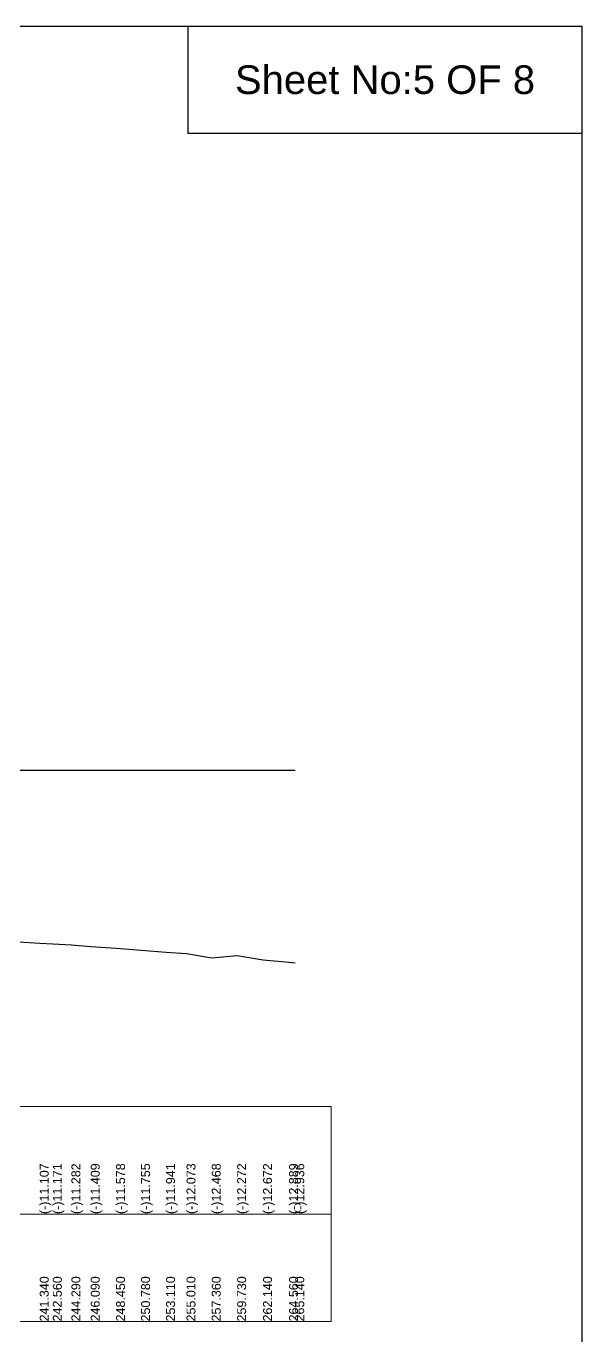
# Model space of a CAD drawing. Header units: inches. Extents: x 89000 to 215021, y -23839 to 0.
# Drawn here: x 158427.2 to 158478.9, y -23725.2 to -23603.4 of the extents above; entities that cross this region are included whole.
import ezdxf

# ---------------------------------------------------------------- set-up
doc = ezdxf.new("R2010")
doc.units = ezdxf.units.IN
doc.header["$LTSCALE"] = 7
doc.header["$MEASUREMENT"] = 0
for name, color, linetype, lineweight in [('Cross section Data Border', 7, 'Continuous', 9), ('Cross Section Labels', 7, 'Continuous', 9), ('Existing_Bed_Level for Xsection', 7, 'Continuous', 25), ('Long Section Labels', 7, 'Continuous', 9)]:
    doc.layers.add(name, color=color, linetype=linetype, lineweight=lineweight)
doc.styles.get("Standard").update_dxf_attribs({"font": 'arial.ttf'})
doc.dimstyles.get("Standard").update_dxf_attribs({"dimtxt": 36, "dimasz": 36, "dimexe": 0.18, "dimexo": 0.0625, "dimgap": 0.09, "dimtad": 0, "dimtih": 1, "dimtoh": 1, "dimdec": 4, "dimzin": 0, "dimdsep": 46, "dimtxsty": 'Standard', "dimcen": 0.09, "dimadec": 0, "dimazin": 0, "dimtfac": 1, "dimtdec": 4, "dimtofl": 0, "dimtmove": 0, "dimatfit": 3, "dimfxl": 1, "dimtolj": 1, "dimtzin": 0, "dimarcsym": 0})

msp = doc.modelspace()

# ---------------------------------------------------------------- linework, layer by layer
for points in [[(158145.89691, -23603.37283), (158478.89691, -23603.37283), (158478.89691, -23838.83713), (158145.89691, -23838.83713)], [(158442.26691, -23603.37283), (158478.89691, -23603.37283), (158478.89691, -23613.36283), (158442.26691, -23613.36283)]]:
    msp.add_lwpolyline(points, close=True)
at = {"layer": 'Cross section Data Border'}
msp.add_lwpolyline([(158157.3888, -23703.86553), (158455.56366, -23703.86553), (158455.56366, -23723.84553), (158157.3888, -23723.84553)], close=True, dxfattribs=at)
msp.add_lwpolyline([(158157.3888, -23713.85553), (158455.56366, -23713.85553)], dxfattribs=at)
at = {"layer": 'Existing_Bed_Level for Xsection'}
for points in [[(158187.3588, -23672.56353), (158452.23366, -23672.56353)], [(158424.41151, -23688.42065), (158428.45746, -23688.65442), (158429.67624, -23688.71836), (158431.40451, -23688.82925), (158433.20271, -23688.95612), (158435.56035, -23689.12495), (158437.88802, -23689.30177), (158440.21569, -23689.48759), (158442.11379, -23689.61945), (158444.46144, -23690.01406), (158446.82907, -23689.81826), (158449.23666, -23690.21786), (158451.65424, -23690.43464), (158452.23366, -23690.48159)]]:
    msp.add_lwpolyline(points, dxfattribs=at)

# ---------------------------------------------------------------- texts
at = {"insert": (158460.58191, -23608.36783), "char_height": 2.664, "attachment_point": 5}
msp.add_mtext('Sheet No:5 OF 8', dxfattribs=at)
at = {"layer": 'Long Section Labels', "char_height": 0.8325, "attachment_point": 1, "rotation": 90}
for s, insert in [('(-)11.107', (158428.45746, -23713.85553)), ('(-)11.171', (158429.67624, -23713.85553)), ('(-)11.282', (158431.40451, -23713.85553)), ('(-)11.409', (158433.20271, -23713.85553)), ('(-)11.578', (158435.56035, -23713.85553)), ('(-)11.755', (158437.88802, -23713.85553)), ('(-)11.941', (158440.21569, -23713.85553)), ('(-)12.073', (158442.11379, -23713.85553)), ('(-)12.468', (158444.46144, -23713.85553)), ('(-)12.272', (158446.82907, -23713.85553)), ('(-)12.672', (158449.23666, -23713.85553)), ('(-)12.889', (158451.65424, -23713.85553)), ('(-)12.936', (158452.23366, -23713.85553)), ('241.340', (158428.45746, -23723.84553)), ('242.560', (158429.67624, -23723.84553)), ('244.290', (158431.40451, -23723.84553)), ('246.090', (158433.20271, -23723.84553)), ('248.450', (158435.56035, -23723.84553)), ('250.780', (158437.88802, -23723.84553)), ('253.110', (158440.21569, -23723.84553)), ('255.010', (158442.11379, -23723.84553)), ('257.360', (158444.46144, -23723.84553)), ('259.730', (158446.82907, -23723.84553)), ('262.140', (158449.23666, -23723.84553)), ('264.560', (158451.65424, -23723.84553)), ('265.140', (158452.23366, -23723.84553))]:
    msp.add_mtext(s, dxfattribs=dict(at, insert=insert))

# ---------------------------------------------------------------- leaders
at = {"layer": 'Cross Section Labels', "annotation_type": 0, "has_hookline": 1, "hookline_direction": 0, "text_width": 39.05652}
msp.add_leader([(158396.4762, -23686.25436), (158396.4762, -23683.00805), (158406.3762, -23683.00805)], dimstyle='Standard', override={"dimasz": 36}, dxfattribs=at)

doc.saveas('drawing.dxf')
